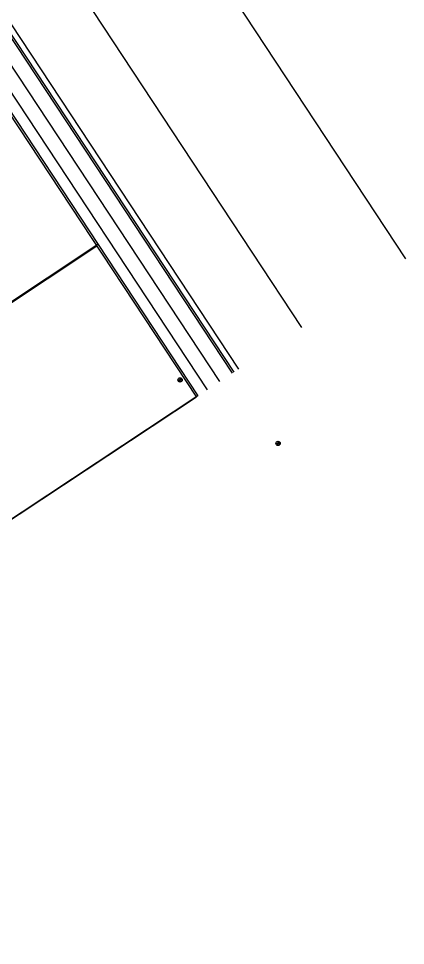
# Model space of a CAD drawing. Header units: metres. Extents: x 302064 to 304096, y 6268242 to 6271990.
# Drawn here: x 303076.3 to 303107.5, y 6268264.3 to 6268339.3 of the extents above; entities that cross this region are included whole.
import ezdxf

# ---------------------------------------------------------------- set-up
doc = ezdxf.new("R2010")
doc.units = ezdxf.units.M
doc.layers.get('0').update_dxf_attribs({"color": 6})
for name, color, linetype in [('BDY', 252, 'Continuous'), ('DEVELOP', 2, 'Continuous'), ('XR01255_CC_DES$0$FOOTPATH', 252, 'Continuous'), ('XR01255_CC_DES$0$ROAD_CONTROL', 252, 'Continuous'), ('XR01255_CC_DES$0$ROAD_KERB', 252, 'Continuous'), ('XR01255_CC_DES$0$ROAD_KERB-BACK', 252, 'Continuous'), ('XR01255_CC_DES$0$ROAD_KERB-LIP', 252, 'Continuous'), ('XR01255_CC_LOT_LAYOUT$0$F_LOT', 252, 'Continuous'), ('XR01255_CC_LOT_LAYOUT$0$ST1_BDY', 252, 'Continuous'), ('XR01255_CC_LOT_LAYOUT$0$ST1_BDY_1', 252, 'Continuous'), ('XR01255_CC_LOT_LAYOUT$0$ST1_LOTS', 252, 'Continuous'), ('XR01255_CC_SURVEY$0$SERVICES-ELECTRICTY', 1, 'Continuous')]:
    doc.layers.add(name, color=color, linetype=linetype)

# ---------------------------------------------------------------- blocks, each defined once
blk = doc.blocks.new('A$C6F1F0823')
at = {"layer": 'BDY'}
for p, q in [((73.723, 131.703), (131.438, 44.304)), ((123.377, 56.511), (62.961, 16.615)), ((131.438, 44.304), (64.346, 0))]:
    blk.add_line(p, q, dxfattribs=at)
blk = doc.blocks.new('A$C07AF69C9')
at = {"layer": 'XR01255_CC_SURVEY$0$SERVICES-ELECTRICTY'}
h = blk.add_hatch(color=256, dxfattribs=at)
h.dxf.hatch_style = 1
h.paths.add_polyline_path([(162.463, 68.003), (162.288, 68.003, 0.414214), (162.463, 67.828)])
h.paths.add_polyline_path([(162.463, 68.178), (162.463, 68.003), (162.638, 68.003, 0.414214)])
h = blk.add_hatch(color=256, dxfattribs=at)
h.dxf.hatch_style = 1
h.paths.add_polyline_path([(170.39, 62.87), (170.215, 62.87, 0.414214), (170.39, 62.695)])
h.paths.add_polyline_path([(170.39, 63.045), (170.39, 62.87), (170.565, 62.87, 0.414214)])
at = {"layer": 'XR01255_CC_DES$0$FOOTPATH'}
for p, q in [((107.55, 155.937), (165.649, 67.863)), ((106.822, 154.861), (164.647, 67.202))]:
    blk.add_line(p, q, dxfattribs=at)
at = {"layer": 'XR01255_CC_DES$0$ROAD_CONTROL'}
blk.add_lwpolyline([(106.401, 172.132), (172.292, 72.245)], dxfattribs=at)
at = {"layer": 'XR01255_CC_DES$0$ROAD_KERB'}
blk.add_lwpolyline([(42.737, 112.046, -0.414025), (45.147, 123.819), (97.438, 158.362, -0.414402), (109.219, 155.95), (166.818, 68.634)], format="xyb", dxfattribs=at)
at = {"layer": 'XR01255_CC_DES$0$ROAD_KERB-BACK'}
blk.add_lwpolyline([(112.694, 150.409), (166.692, 68.551)], dxfattribs=at)
at = {"layer": 'XR01255_CC_DES$0$ROAD_KERB-LIP'}
blk.add_lwpolyline([(42.362, 111.798, -0.414025), (44.899, 124.194), (97.19, 158.737, -0.414402), (109.594, 156.198), (167.193, 68.882)], format="xyb", dxfattribs=at)
at = {"layer": 'XR01255_CC_LOT_LAYOUT$0$F_LOT'}
blk.add_lwpolyline([(123.069, 165.131), (180.688, 77.784)], dxfattribs=at)
at = {"layer": 'XR01255_CC_LOT_LAYOUT$0$ST1_BDY'}
blk.add_line((147.757, 91.173), (163.896, 66.707), dxfattribs=at)
at = {"layer": 'XR01255_CC_LOT_LAYOUT$0$ST1_BDY_1'}
blk.add_line((163.896, 66.707), (133.598, 46.65), dxfattribs=at)
at = {"layer": 'XR01255_CC_LOT_LAYOUT$0$ST1_LOTS'}
blk.add_line((155.826, 78.94), (125.529, 58.883), dxfattribs=at)
at = {"layer": 'XR01255_CC_SURVEY$0$SERVICES-ELECTRICTY'}
for p, q in [((162.463, 67.828), (162.463, 68.178)), ((162.288, 68.003), (162.638, 68.003)), ((170.39, 62.695), (170.39, 63.045)), ((170.215, 62.87), (170.565, 62.87))]:
    blk.add_line(p, q, dxfattribs=at)
for centre in [(162.463, 68.003), (170.39, 62.87)]:
    blk.add_circle(centre, 0.175, dxfattribs=at)
blk.add_blockref('A$C6F1F0823', (32.368, 22.293))

msp = doc.modelspace()

# ---------------------------------------------------------------- block references
at = {"layer": 'DEVELOP'}
msp.add_blockref('A$C07AF69C9', (302926.842, 6268242.0412), dxfattribs=at)

doc.saveas('drawing.dxf')
